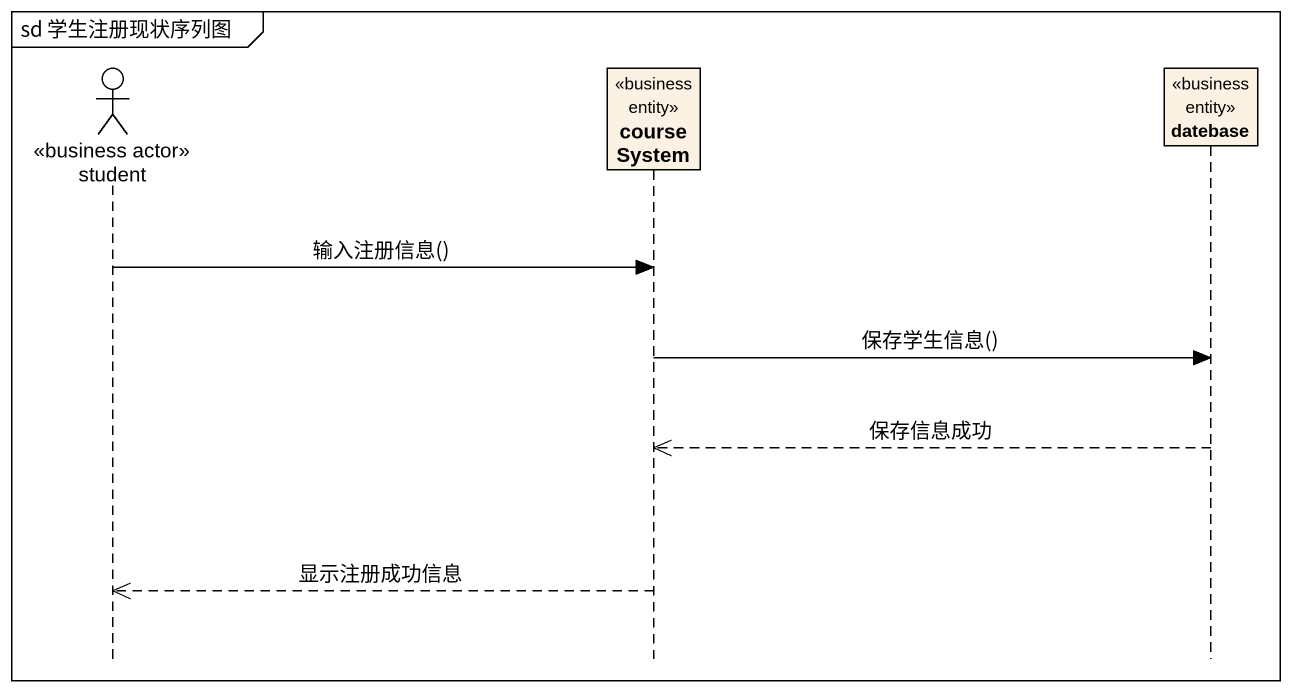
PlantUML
@startuml
mainframe sd 学生注册现状序列图
hide footbox
actor student <<business actor>>
participant courseSystem <<business entity>>
participant datebase <<business entity>>

student -> courseSystem : 输入注册信息()
courseSystem -> datebase : 保存学生信息()
datebase -->> courseSystem : 保存信息成功
courseSystem -->> student : 显示注册成功信息
@enduml
